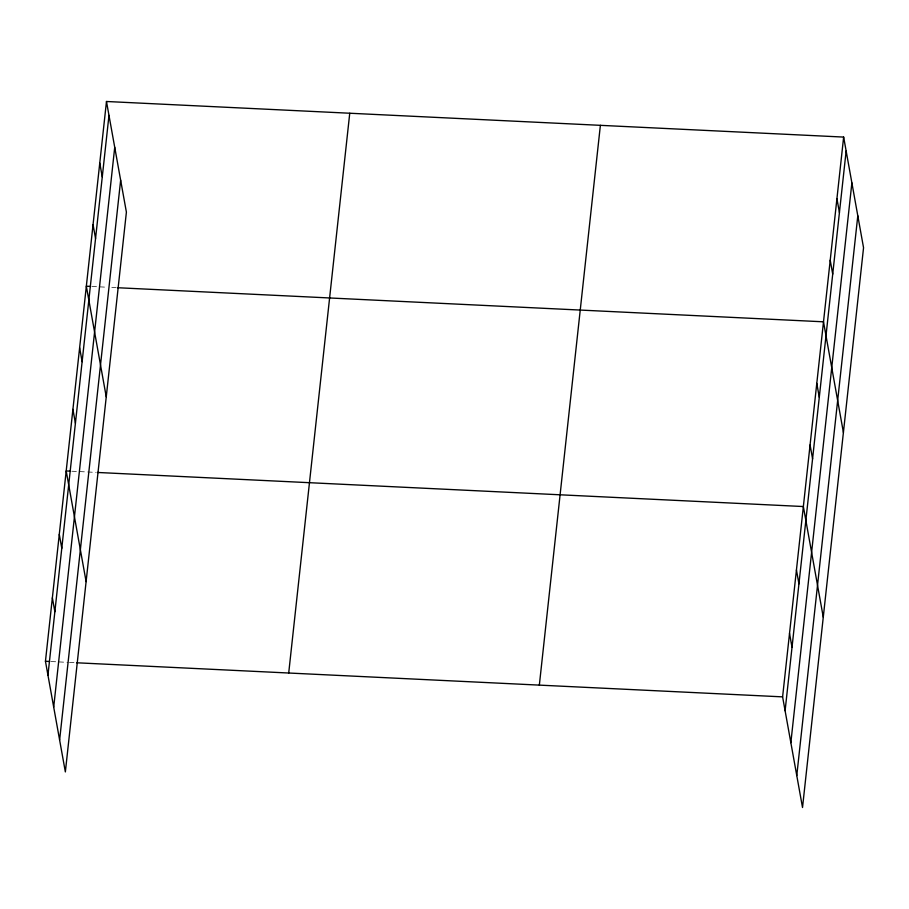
<?xml version="1.0" encoding="UTF-8"?>
<svg xmlns="http://www.w3.org/2000/svg" width="909" height="909" viewBox="0 0 909 909"><rect width="100%" height="100%" fill="white"/><g stroke="black" fill="none" stroke-linecap="round" stroke-linejoin="round"><path stroke-width="0.68" stroke-dasharray="4.54 3.41" d="M92.002 286.494L106.137 287.176M111.796 287.449L116.045 287.653M71.856 471.226L95.9 472.385M51.109 661.547L68.084 662.366M69.493 662.434L75.152 662.706"/><path stroke-width="1.36" d="M106.478 101.49L126.396 212.138L65.357 771.923L45.45 661.275L106.478 101.49L843.643 137.077L863.55 247.725L802.522 807.51L782.604 696.862L843.643 137.077M47.95 675.171L108.978 115.386M53.699 707.1L114.727 147.315M59.619 739.994L120.647 180.209M288.71 673.024L349.749 113.227M539.344 685.125L600.383 125.328M785.103 710.758L846.143 150.962M790.853 742.687L851.881 182.902M796.773 775.582L857.801 215.797M90.582 286.426L86.344 286.221L106.251 396.869M117.454 287.721L823.497 321.809L843.404 432.457M70.448 471.157L66.198 470.953L86.105 581.601M97.32 472.453L803.363 506.54L823.27 617.188M45.45 661.275L49.688 661.479M76.561 662.775L782.604 696.862M836.928 198.651L839.427 212.547M830.212 260.224L832.712 274.12M816.782 383.382L819.282 397.278M810.078 444.956L812.578 458.852M796.443 569.977L798.943 583.873M789.523 633.425L792.023 647.31M99.774 163.063L102.274 176.96M93.059 224.637L95.559 238.533M79.628 347.795L82.128 361.691M72.913 409.368L75.413 423.264M59.29 534.39L61.789 548.286M52.37 597.838L54.87 611.723"/></g></svg>
